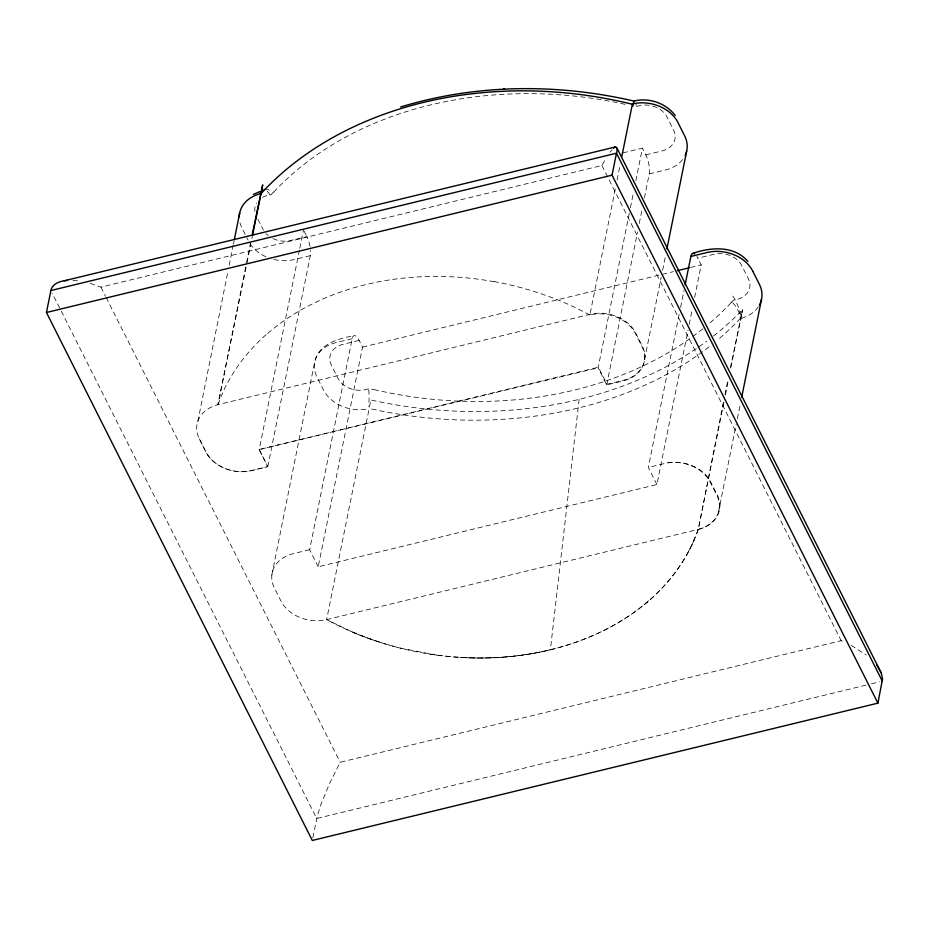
<?xml version="1.0" encoding="UTF-8"?>
<svg xmlns="http://www.w3.org/2000/svg" width="929" height="929" viewBox="0 0 929 929"><rect width="100%" height="100%" fill="white"/><g stroke="black" fill="none" stroke-linecap="round" stroke-linejoin="round"><path stroke-width="0.7" stroke-dasharray="4.64 3.48" d="M579.139 399.365L550.374 649.801A254.964 196.739 11.4 0 1 460.041 657.418M197.819 421.441L228.023 270.989M229.173 265.311L233.156 245.442M233.446 244.025L234.015 241.192M246.104 267.262L217.955 404.649L246.313 263.941M246.545 262.802L250.725 242.086M247.033 262.686L250.725 244.385M251.875 238.66L252.34 236.372M199.317 438.743L205.936 451.958A35.232 27.185 11.4 0 0 251.515 470.573L267.773 466.648L259.214 449.555L598.392 367.199L606.997 384.281L623.243 380.344A35.221 27.185 11.4 0 0 642.276 346.099L635.622 332.896A35.221 27.185 11.4 0 0 590.02 314.339L218.327 404.591A35.221 27.185 11.4 0 0 199.305 438.836L205.948 452.028A35.221 27.185 11.4 0 0 251.562 470.585L267.807 466.637L259.214 449.555L299.498 249.75M299.788 248.322L303.493 229.904M267.773 466.648L310.321 255.649A13.865 4.552 76.4 0 0 310.541 250.516M271.837 575.028L314.78 361.59C318.798 343.695 338.365 338.713 353.984 335.636M318.229 566.771L309.624 549.678L352.172 338.679A13.865 4.575 76.4 0 1 359.151 340.42L362.519 347.121L318.229 566.771L656.908 484.532L688.052 330.074M436.63 655.131L400.62 648.163A258.494 199.456 11.4 0 1 379.52 642.113A257.542 198.725 11.4 0 1 352.323 631.975L326.613 619.62L370.903 399.969A375.014 289.372 11.4 0 0 706.725 341.187M312.852 837.726L317.219 816.359L321.051 804.166L329.69 783.217L340.188 762.291L841.151 640.662L844.368 642.032M629.27 213.345L598.125 367.814L606.695 384.908L622.953 380.983A35.221 27.185 11.4 0 0 642.067 346.772L635.448 333.569A35.221 27.185 11.4 0 0 589.869 314.954L615.474 187.972M617.088 179.959L620.212 164.491M630.419 207.678L633.566 192.094M635.842 180.76L642.415 148.164L622.558 152.96M606.695 384.908L637.538 231.971M639.245 223.471L642.102 209.315M644.389 197.982L649.243 173.909A13.865 4.552 76.4 0 0 645.771 154.864L642.415 148.164M644.552 359.616L661.181 277.318M662.609 270.223L665.478 256.044M656.908 484.532L648.303 467.45L679.424 313.096M680.574 307.429L683.999 290.44M689.19 324.407L692.337 308.823M694.625 297.477L701.198 264.893L697.83 258.192A13.865 4.575 76.4 0 0 696.843 256.45M723.389 402.512L698.294 529.379A35.221 27.185 11.4 0 0 717.316 495.134L710.673 481.93A35.221 27.185 11.4 0 0 665.059 463.385L648.303 467.45M725.003 394.511L727.999 379.636M730.31 368.198L742.55 309.74L730.508 369.498M644.076 604.767L648.79 600.796A257.252 198.504 11.4 0 0 686.473 555.205L691.815 545.068L698.294 529.379L723.877 402.396M725.421 394.755L728.557 379.171M718.349 512.564L736.198 424.379M737.359 418.689L740.518 403.047M217.955 404.649L222.054 394.151A256.683 198.063 11.4 0 1 267.598 333.337M90.113 283.391L100.924 287.119L601.887 165.49L606.405 157.779M610.132 152.217L612.014 149.801M731.158 302.784L733.689 300.009A21.216 16.374 11.4 0 0 736.836 299.463A21.355 16.478 11.4 0 0 748.368 278.7L741.725 265.497A21.344 16.478 11.4 0 0 714.076 254.256L697.83 258.192M273.614 191.978L271.071 194.753A21.216 16.374 11.4 0 0 267.924 195.287A21.355 16.478 11.4 0 0 262.315 197.505M352.172 338.679L335.926 342.627A35.209 27.173 11.4 0 0 316.905 376.872L323.547 390.075A35.209 27.173 11.4 0 0 369.15 408.609M359.151 340.42L342.906 344.369A21.344 16.478 11.4 0 0 331.374 365.132L338.005 378.335A21.332 16.467 11.4 0 0 368.964 388.496L373.563 389.599M362.519 347.121L673.409 271.64M690.607 267.459L701.198 264.893M309.624 549.678L293.378 553.626A35.221 27.185 11.4 0 0 274.345 587.871L280.999 601.075A35.221 27.185 11.4 0 0 326.613 619.62L698.294 529.379A35.232 27.185 11.4 0 0 716.816 495.262L710.162 482.058A35.232 27.185 11.4 0 0 664.549 463.501M866.025 685.137L316.731 818.507L52.152 293.076M871.46 683.814L879.612 681.84M310.031 246.487A13.865 4.552 76.4 0 0 306.849 236.605L290.591 240.518A21.344 16.478 11.4 0 1 272.046 238.091M645.771 154.864L662.04 150.939A21.344 16.478 11.4 0 0 673.618 130.199L666.999 116.996A21.332 16.467 11.4 0 0 636.063 106.789L634.054 106.289M310.321 255.649L294.063 259.574A35.209 27.173 11.4 0 1 273.091 259.261M649.243 173.909L665.501 169.984A35.209 27.173 11.4 0 0 683.012 159.045M259.214 449.555L598.125 367.814M72.985 280.395L79.964 281.127M589.869 314.954L577.234 308.498A256.532 197.947 11.4 0 0 494.391 281.638M851.254 645.376L866.176 655.003M601.887 165.49L841.151 640.662M100.924 287.119L105.488 296.188M106.127 297.454L340.188 762.291M304.131 231.158L306.849 236.605M257.995 219.337L262.953 229.242A21.344 16.478 11.4 0 0 263.406 230.067M245.175 234.352L241.865 227.756A35.221 27.173 11.4 0 1 239.775 221.857M246.824 237.661L248.066 240.135M713.518 335.996A375.014 289.372 11.4 0 0 742.55 309.74L740.808 318.38A35.221 27.173 11.4 0 0 758.308 306.814M698.294 529.379A254.383 196.286 11.4 0 1 326.613 619.62M379.52 642.113A257.914 199.015 11.4 0 1 352.323 631.975M694.184 539.9A254.116 196.077 11.4 0 1 686.496 555.217M740.552 318.229A366.2 277.225 10.2 0 1 718.036 339.561M709.094 346.807A366.2 277.225 10.2 0 1 369.196 408.458M368.697 389.715A14.307 2.264 -89.8 0 1 368.662 406.379M732.76 302.784A14.481 6.608 54.9 0 1 740.204 317.915M648.709 600.726A253.71 195.764 11.4 0 1 429.395 653.935M731.018 302.691A352.625 272.092 11.4 0 1 709.28 323.524M702.847 328.843A352.625 272.092 11.4 0 1 373.597 389.483M732.807 296.061A14.26 2.915 69.1 0 1 741.168 319.1M267.703 333.406A253.629 195.705 11.4 0 1 494.379 281.742M635.97 103.955A14.307 2.241 -89.7 0 1 636.26 105.697M273.765 192.071A352.625 272.092 11.4 0 1 628.41 105.082M264.858 189.365A14.481 7.896 58.5 0 1 271.14 191.142M267.134 191.269A14.26 6.735 81.5 0 1 270.444 195.903M268.237 235.594A21.344 16.478 11.4 0 1 266.008 233.551M254.883 211.371A21.355 16.478 11.4 0 1 256.555 203.079M265.764 256.683A35.209 27.173 11.4 0 1 250.029 243.642"/><path stroke-width="1.39" d="M67.422 280.442C60.884 280.767 52.43 283.217 50.874 290.533L46.45 312.504L312.307 840.466L877.905 703.148L882.55 678.855L881.273 672.979L877.533 666.418M234.294 239.763L239.717 212.799M252.351 234.015L262.71 184.894L252.56 235.223M877.905 703.148L612.048 175.175L616.484 153.215C617.611 150.51 617.228 144.134 613.535 148.164M621.838 156.42L632.417 103.955A35.209 27.173 11.4 0 1 677.984 122.57L684.615 135.773A35.209 27.173 11.4 0 1 685.137 155.491M666.906 248.949L686.694 151.044M685.137 284.773L690.851 256.45A13.865 4.575 76.4 0 1 694.671 253.919M741.667 397.357L761.536 299.208M253.338 194.393L260.074 191.525M400.55 107.009C475.95 83.958 557.295 83.308 633.868 101.052C648.999 97.336 665.756 103.049 675.22 115.463M64.24 280.779L614.917 147.084M50.874 290.533L616.484 153.215L882.341 681.178M46.45 312.504L612.048 175.175M690.851 256.45L707.097 252.502A35.209 27.173 11.4 0 1 752.711 271.059M677.38 270.676L689.283 267.784M692.651 253.408C710.929 247.149 733.968 245.256 747.833 261.397M503.518 89.138L504.459 89.068M876.535 665.106L877.046 665.756M616.891 147.908L881.273 672.979M752.711 271.059L759.353 284.251A35.221 27.173 11.4 0 1 759.399 305.002M260.782 193.836A366.2 287.723 12.7 0 1 632.335 104.245M632.846 106.22A14.307 2.241 -89.7 0 1 634.495 100.971M260.933 194.022A14.481 7.896 58.5 0 1 262.652 190.491M239.264 216.887A35.221 27.173 11.4 0 1 260.492 193.662M260.329 193.337A14.26 6.735 81.5 0 1 263.964 190.108"/></g></svg>
